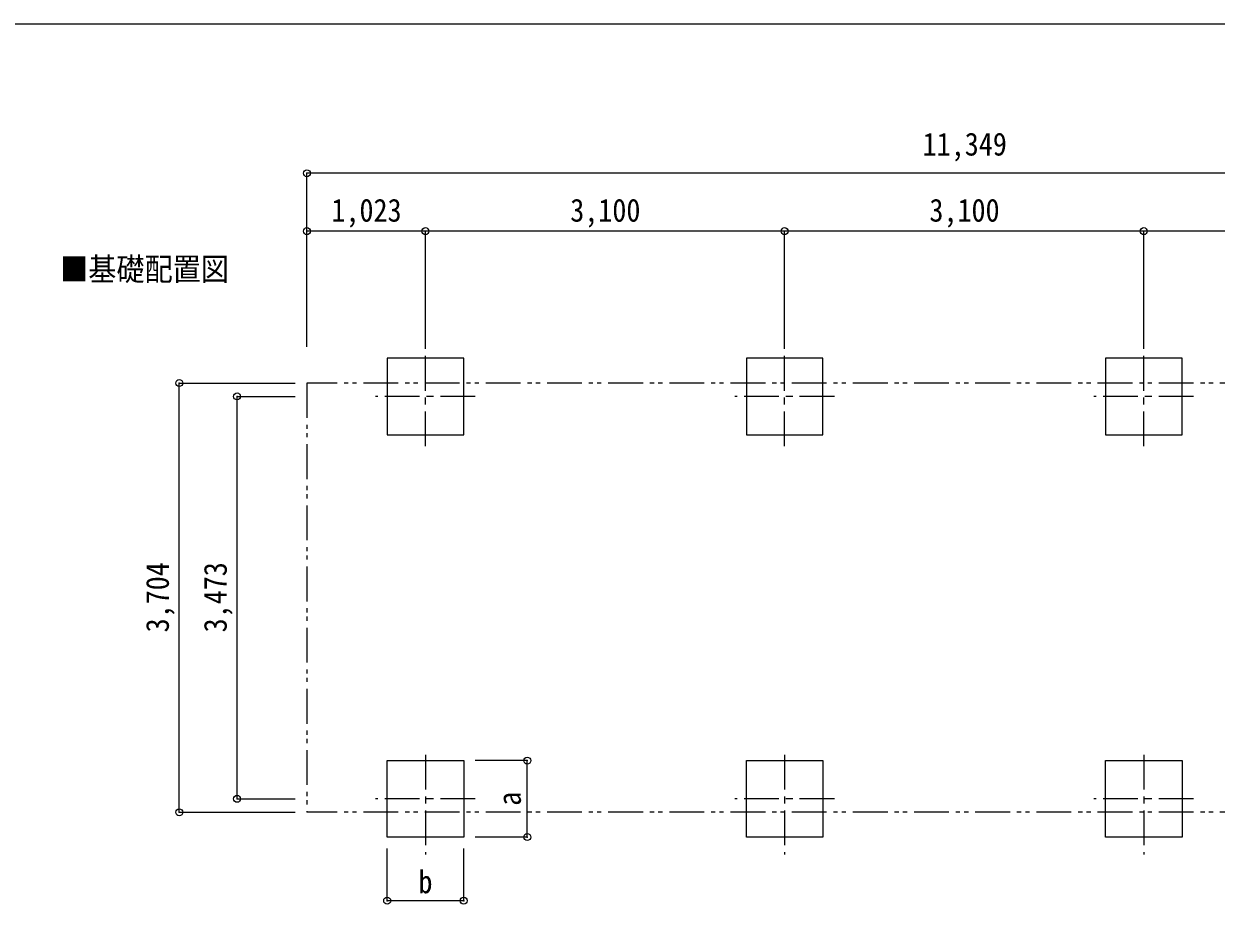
# Model space of a CAD drawing. Units: millimetres at full size, sheet at 1:60. Extents: x -16864 to 16864, y -11640 to 11640.
# Drawn here: x -3459 to 6832, y 4042 to 11640 of the extents above; entities that cross this region are included whole.
import ezdxf
from ezdxf.enums import TextEntityAlignment as Align

# ---------------------------------------------------------------- set-up
doc = ezdxf.new("R2010")
doc.units = ezdxf.units.MM
doc.header["$LTSCALE"] = 60
doc.header["$PDMODE"] = 32
doc.header["$PDSIZE"] = 60
doc.linetypes.add('CHAIN1', pattern=[8, 5, -1, 1, -1])
doc.linetypes.add('DOUBLE_CHAIN1', pattern=[8.8, 5, -1, 0.6, -0.6, 0.6, -1])
for name, color, linetype, lineweight in [('1-2', 134, 'Continuous', 9), ('1-8', 6, 'Continuous', 9), ('1-A', 4, 'CHAIN1', 9), ('F-0', 7, 'Continuous', 9)]:
    doc.layers.add(name, color=color, linetype=linetype, lineweight=lineweight)
doc.layers.add('1-7', color=7, linetype='Continuous')
doc.styles.add('ＭＳ ゴシック', font='')
doc.styles.get('ＭＳ ゴシック').set_extended_font_data('MS Gothic')

msp = doc.modelspace()

# ---------------------------------------------------------------- linework, layer by layer
at = {"layer": '1-2', "color": 6}
for p, q in [((10332.94, 10350.85), (-1016.06, 10350.85)), ((6.94, 9850.85), (-1016.06, 9850.85)), ((3106.94, 9850.85), (6.94, 9850.85)), ((6206.94, 9850.85), (3106.94, 9850.85)), ((9306.94, 9850.85), (6206.94, 9850.85))]:
    msp.add_line(p, q, dxfattribs=at)
at = {"layer": '1-8'}
for p, q in [((-1016.06, 8852.85), (-1016.06, 10350.85)), ((6.94, 8852.85), (6.94, 9850.85)), ((3106.94, 8852.85), (3106.94, 9850.85)), ((6206.94, 8852.85), (6206.94, 9850.85)), ((-2118.04, 8539.35), (-1118.4, 8539.35)), ((-2118.04, 4835.35), (-2118.04, 8539.35)), ((-1618.4, 8423.85), (-1118.4, 8423.85)), ((-1618.4, 4950.85), (-1618.4, 8423.85)), ((886.13, 5280.85), (436.13, 5280.85)), ((886.13, 4620.85), (886.13, 5280.85)), ((-1618.4, 4950.85), (-1118.4, 4950.85)), ((-2118.04, 4835.35), (-1118.4, 4835.35)), ((886.13, 4620.85), (436.13, 4620.85)), ((-322.92, 4071.85), (-322.92, 4521.85)), ((337.13, 4071.85), (337.13, 4521.85)), ((337.13, 4071.85), (-322.92, 4071.85))]:
    msp.add_line(p, q, dxfattribs=at)
for p in [(-1016.06, 10350.85), (-1016.06, 9850.85), (6.94, 9850.85), (3106.94, 9850.85), (6206.94, 9850.85), (-2118.04, 8539.35), (-1618.4, 8423.85), (886.13, 5280.85), (-1618.4, 4950.85), (-2118.04, 4835.35), (886.13, 4620.85), (-322.92, 4071.85), (337.13, 4071.85)]:
    msp.add_point(p, dxfattribs=at)
at = {"layer": '1-A'}
for p, q in [((7.08, 7993.85), (7.08, 8853.85)), ((3107.08, 7993.85), (3107.08, 8853.85)), ((6207.08, 7993.85), (6207.08, 8853.85)), ((437.13, 8423.85), (-422.92, 8423.85)), ((3537.13, 8423.85), (2677.08, 8423.85)), ((6637.13, 8423.85), (5777.08, 8423.85)), ((7.08, 5330.85), (7.08, 4470.85)), ((3107.08, 5330.85), (3107.08, 4470.85)), ((6207.08, 5330.85), (6207.08, 4470.85)), ((437.13, 4950.85), (-422.92, 4950.85)), ((3537.13, 4950.85), (2677.08, 4950.85)), ((6637.13, 4950.85), (5777.08, 4950.85))]:
    msp.add_line(p, q, dxfattribs=at)
at = {"layer": '1-A', "color": 7, "linetype": 'DOUBLE_CHAIN1'}
for p, q in [((10332.94, 8539.35), (-1015.93, 8539.35)), ((-1015.93, 8539.35), (-1015.93, 4835.35))]:
    msp.add_line(p, q, dxfattribs=at)
at = {"layer": '1-A', "linetype": 'Continuous'}
for points in [[(-322.92, 8093.85), (337.13, 8093.85), (337.13, 8753.85), (-322.92, 8753.85)], [(2777.08, 8093.85), (3437.13, 8093.85), (3437.13, 8753.85), (2777.08, 8753.85)], [(5877.08, 8093.85), (6537.13, 8093.85), (6537.13, 8753.85), (5877.08, 8753.85)], [(-322.92, 5280.85), (337.13, 5280.85), (337.13, 4620.85), (-322.92, 4620.85)], [(2777.08, 5280.85), (3437.13, 5280.85), (3437.13, 4620.85), (2777.08, 4620.85)], [(5877.08, 5280.85), (6537.13, 5280.85), (6537.13, 4620.85), (5877.08, 4620.85)]]:
    msp.add_lwpolyline(points, close=True, dxfattribs=at)
at = {"layer": '1-A', "color": 7, "linetype": 'DOUBLE_CHAIN1'}
msp.add_lwpolyline([(10332.94, 8539.35), (10332.94, 4835.35), (-1015.93, 4835.35)], dxfattribs=at)
at = {"layer": 'F-0', "color": 5, "lineweight": 5}
msp.add_line((-16864.12, 11640), (16015.88, 11640), dxfattribs=at)

# ---------------------------------------------------------------- texts
at = {"layer": '1-7', "style": 'ＭＳ ゴシック', "width": 0.9}
msp.add_text('■基礎配置図', height=197.9, dxfattribs=at).set_placement((-3146.05, 9364.3), align=Align.BOTTOM_LEFT)
at = {"layer": '1-8', "color": 7, "style": 'ＭＳ ゴシック', "width": 0.9}
for s, p in [('11,349', (4298.44, 10443.85)), ('1,023', (-804.56, 9873.19)), ('3,100', (1256.94, 9873.19)), ('3,100', (4356.94, 9873.19)), ('b', (-52.9, 4077.12))]:
    msp.add_text(s, height=197.9, dxfattribs=at).set_placement(p, align=Align.BOTTOM_LEFT)
for s, p in [('3,704', (-2148.04, 6387.35)), ('3,473', (-1648.4, 6387.35)), ('a', (889.84, 4890.85))]:
    msp.add_text(s, height=197.9, rotation=90, dxfattribs=at).set_placement(p, align=Align.BOTTOM_LEFT)

doc.saveas('drawing.dxf')
